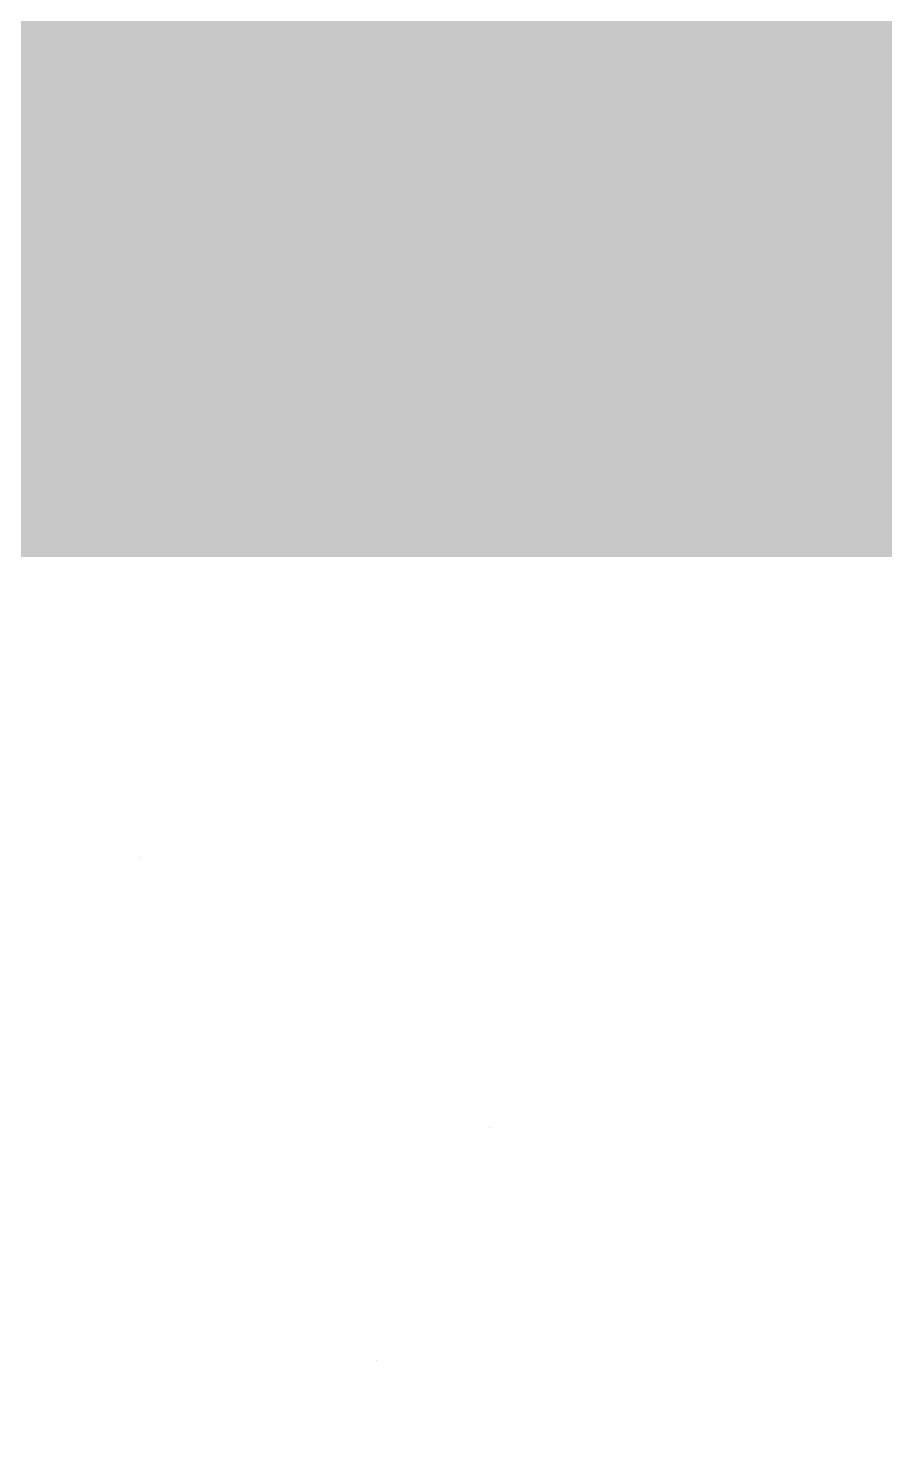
# Model space of a CAD drawing. Header units: millimetres. Extents: x -0.7 to 17.2, y -0.7 to 12.5.
# Drawn here: x 1.874 to 2.949, y 4.323 to 6.097 of the extents above; entities that cross this region are included whole.
import ezdxf

# ---------------------------------------------------------------- set-up
doc = ezdxf.new("R2010")
doc.units = ezdxf.units.MM
doc.layers.add('LEGEND', color=7, linetype='Continuous')
doc.layers.add('TEXT', color=7, linetype='Continuous')

msp = doc.modelspace()

# ---------------------------------------------------------------- linework, layer by layer
at = {"layer": 'LEGEND', "color": 7, "lineweight": 0, "const_width": 0.7075}
msp.add_lwpolyline([(0.6305, 1.6753), (8.4635, 1.6753), (8.4635, 5.7877), (0.6305, 5.7877), (0.6305, 1.6753), (0.6305, 1.6753)], dxfattribs=at)
at = {"layer": 'TEXT', "color": 7, "lineweight": 0, "const_width": 0.0000000392}
for points in [[(1.8924, 5.054), (1.8747, 5.054), (1.8747, 5.0073), (1.8659, 5.0073), (1.8659, 5.054), (1.8485, 5.054), (1.8485, 5.0615), (1.8924, 5.0615), (1.8924, 5.054)], [(1.9502, 5.0345), (1.9502, 5.0345), (1.9495, 5.0262), (1.9472, 5.0193), (1.9434, 5.0137), (1.9434, 5.0137), (1.9383, 5.0096), (1.9322, 5.0071), (1.925, 5.0063), (1.925, 5.0063), (1.9204, 5.0067), (1.9161, 5.0078), (1.9122, 5.0096), (1.9122, 5.0096), (1.9087, 5.0121), (1.9058, 5.0153), (1.9033, 5.0192), (1.9033, 5.0192), (1.9015, 5.0237), (1.9005, 5.0288), (1.9001, 5.0345), (1.9001, 5.0345), (1.9009, 5.0428), (1.9031, 5.0497), (1.9069, 5.0552), (1.9069, 5.0552), (1.9119, 5.0593), (1.9181, 5.0617), (1.9253, 5.0625), (1.9253, 5.0625), (1.93, 5.0622), (1.9343, 5.0611), (1.9382, 5.0592), (1.9382, 5.0592), (1.9417, 5.0567), (1.9446, 5.0536), (1.947, 5.0497), (1.947, 5.0497), (1.9488, 5.0453), (1.9499, 5.0402), (1.9502, 5.0345)], [(1.9973, 5.0615), (1.9973, 5.054), (1.9732, 5.054), (1.9732, 5.0073), (1.9643, 5.0073), (1.9643, 5.0615), (1.9973, 5.0615)], [(2.0551, 5.0345), (2.0551, 5.0345), (2.0544, 5.0262), (2.0521, 5.0193), (2.0483, 5.0137), (2.0483, 5.0137), (2.0432, 5.0096), (2.0371, 5.0071), (2.0299, 5.0063), (2.0299, 5.0063), (2.0252, 5.0067), (2.021, 5.0078), (2.0171, 5.0096), (2.0171, 5.0096), (2.0136, 5.0121), (2.0106, 5.0153), (2.0082, 5.0192), (2.0082, 5.0192), (2.0064, 5.0237), (2.0054, 5.0288), (2.005, 5.0345), (2.005, 5.0345), (2.0057, 5.0428), (2.008, 5.0497), (2.0118, 5.0552), (2.0118, 5.0552), (2.0168, 5.0593), (2.0229, 5.0617), (2.0302, 5.0625), (2.0302, 5.0625), (2.0349, 5.0622), (2.0392, 5.0611), (2.0431, 5.0592), (2.0431, 5.0592), (2.0466, 5.0567), (2.0495, 5.0536), (2.0519, 5.0497), (2.0519, 5.0497), (2.0537, 5.0453), (2.0548, 5.0402), (2.0551, 5.0345)], [(2.139, 5.0479), (2.139, 5.0479), (2.1387, 5.0447), (2.1377, 5.0421), (2.136, 5.04), (2.136, 5.04), (2.1338, 5.0383), (2.1312, 5.037), (2.1282, 5.0361), (2.1282, 5.0357), (2.1282, 5.0357), (2.1314, 5.035), (2.1343, 5.0338), (2.137, 5.0321), (2.137, 5.0321), (2.1391, 5.0299), (2.1403, 5.0269), (2.1407, 5.0232), (2.1407, 5.0232), (2.1401, 5.0189), (2.1384, 5.0151), (2.1356, 5.0118), (2.1356, 5.0118), (2.1315, 5.0093), (2.1259, 5.0078), (2.1188, 5.0073), (2.0954, 5.0073), (2.0954, 5.0615), (2.1187, 5.0615), (2.1187, 5.0615), (2.1224, 5.0614), (2.1258, 5.0609), (2.129, 5.0602), (2.129, 5.0602), (2.1319, 5.0592), (2.1343, 5.0578), (2.1363, 5.056), (2.1363, 5.056), (2.1378, 5.0538), (2.1387, 5.0511), (2.139, 5.0479)], [(2.2007, 5.0345), (2.2007, 5.0345), (2.2, 5.0262), (2.1977, 5.0193), (2.1939, 5.0137), (2.1939, 5.0137), (2.1888, 5.0096), (2.1827, 5.0071), (2.1755, 5.0063), (2.1755, 5.0063), (2.1709, 5.0067), (2.1666, 5.0078), (2.1627, 5.0096), (2.1627, 5.0096), (2.1592, 5.0121), (2.1563, 5.0153), (2.1538, 5.0192), (2.1538, 5.0192), (2.1521, 5.0237), (2.151, 5.0288), (2.1506, 5.0345), (2.1506, 5.0345), (2.1514, 5.0428), (2.1536, 5.0497), (2.1574, 5.0552), (2.1574, 5.0552), (2.1624, 5.0593), (2.1686, 5.0617), (2.1758, 5.0625), (2.1758, 5.0625), (2.1805, 5.0622), (2.1848, 5.0611), (2.1888, 5.0592), (2.1888, 5.0592), (2.1922, 5.0567), (2.1952, 5.0536), (2.1975, 5.0497), (2.1975, 5.0497), (2.1993, 5.0453), (2.2004, 5.0402), (2.2007, 5.0345)], [(2.229, 5.0625), (2.229, 5.0625), (2.2348, 5.0621), (2.2397, 5.0609), (2.2438, 5.0588), (2.2438, 5.0588), (2.2469, 5.056), (2.2487, 5.0525), (2.2493, 5.0483), (2.2493, 5.0483), (2.249, 5.0452), (2.2481, 5.0426), (2.2466, 5.0404), (2.2466, 5.0404), (2.2446, 5.0387), (2.2421, 5.0373), (2.2391, 5.0362), (2.2391, 5.0358), (2.2391, 5.0358), (2.2412, 5.0352), (2.2432, 5.0343), (2.2451, 5.0333), (2.2451, 5.0333), (2.2468, 5.0321), (2.2483, 5.0307), (2.2495, 5.0291), (2.2495, 5.0291), (2.2504, 5.0272), (2.251, 5.0249), (2.2512, 5.0223), (2.2512, 5.0223), (2.2505, 5.018), (2.2487, 5.0142), (2.2456, 5.0109), (2.2456, 5.0109), (2.2411, 5.0084), (2.2353, 5.0068), (2.228, 5.0063), (2.228, 5.0063), (2.2242, 5.0064), (2.2207, 5.0068), (2.2174, 5.0073), (2.2174, 5.0073), (2.2144, 5.008), (2.2118, 5.0089), (2.2095, 5.0099), (2.2095, 5.0179), (2.2095, 5.0179), (2.212, 5.0168), (2.2147, 5.0158), (2.2177, 5.0149), (2.2177, 5.0149), (2.2209, 5.0142), (2.2243, 5.0138), (2.2279, 5.0136), (2.2279, 5.0136), (2.2317, 5.0138), (2.2352, 5.0145), (2.2382, 5.0157), (2.2382, 5.0157), (2.2405, 5.0174), (2.2419, 5.0198), (2.2424, 5.0228), (2.2424, 5.0228), (2.2406, 5.0279), (2.2355, 5.0309), (2.2269, 5.0319), (2.2196, 5.0319), (2.2196, 5.0392), (2.2255, 5.0392), (2.2255, 5.0392), (2.2298, 5.0394), (2.2336, 5.04), (2.2367, 5.041), (2.2367, 5.041), (2.239, 5.0426), (2.2404, 5.0447), (2.2409, 5.0475), (2.2409, 5.0475), (2.2405, 5.0498), (2.2394, 5.0517), (2.2377, 5.0532), (2.2377, 5.0532), (2.2352, 5.0543), (2.2322, 5.0549), (2.2285, 5.0551), (2.2285, 5.0551), (2.2257, 5.055), (2.2231, 5.0548), (2.2207, 5.0543), (2.2207, 5.0543), (2.2184, 5.0536), (2.2159, 5.0528), (2.2133, 5.0517), (2.2101, 5.0588), (2.2101, 5.0588), (2.216, 5.0609), (2.2223, 5.0621), (2.229, 5.0625)], [(2.3045, 5.0615), (2.3045, 5.0148), (2.3124, 5.0148), (2.3124, 4.9885), (2.3038, 4.9885), (2.3038, 5.0073), (2.2661, 5.0073), (2.2661, 4.9885), (2.2576, 4.9885), (2.2576, 5.0148), (2.262, 5.0148), (2.262, 5.0148), (2.2662, 5.0215), (2.2697, 5.0288), (2.2724, 5.0367), (2.2724, 5.0367), (2.2744, 5.0449), (2.2756, 5.0532), (2.276, 5.0615), (2.3045, 5.0615)], [(2.3145, 5.0615), (2.324, 5.0615), (2.3357, 5.0307), (2.3357, 5.0307), (2.3367, 5.028), (2.3376, 5.0255), (2.3385, 5.023), (2.3385, 5.023), (2.3392, 5.0205), (2.3398, 5.0182), (2.3403, 5.0159), (2.3407, 5.0159), (2.3407, 5.0159), (2.3412, 5.0178), (2.3418, 5.02), (2.3426, 5.0226), (2.3426, 5.0226), (2.3435, 5.0253), (2.3444, 5.028), (2.3453, 5.0308), (2.3564, 5.0615), (2.366, 5.0615), (2.3426, 4.9999), (2.3426, 4.9999), (2.3405, 4.9951), (2.3381, 4.991), (2.3353, 4.9876), (2.3353, 4.9876), (2.3319, 4.9851), (2.3278, 4.9836), (2.3229, 4.9831), (2.3229, 4.9831), (2.3214, 4.9831), (2.32, 4.9832), (2.3187, 4.9833), (2.3187, 4.9833), (2.3175, 4.9835), (2.3165, 4.9837), (2.3155, 4.9839), (2.3155, 4.991), (2.3155, 4.991), (2.3163, 4.9908), (2.3172, 4.9907), (2.3182, 4.9906), (2.3182, 4.9906), (2.3193, 4.9905), (2.3204, 4.9904), (2.3215, 4.9904), (2.3215, 4.9904), (2.3244, 4.9907), (2.3269, 4.9915), (2.329, 4.993), (2.329, 4.993), (2.3308, 4.9949), (2.3323, 4.9973), (2.3335, 5), (2.3364, 5.0071), (2.3145, 5.0615)], [(2.3874, 5.035), (2.3687, 5.0615), (2.3788, 5.0615), (2.3927, 5.0411), (2.4066, 5.0615), (2.4166, 5.0615), (2.3979, 5.035), (2.4176, 5.0073), (2.4075, 5.0073), (2.3927, 5.029), (2.3778, 5.0073), (2.3678, 5.0073), (2.3874, 5.035)], [(2.4485, 5.0624), (2.4485, 5.0624), (2.4546, 5.0619), (2.4594, 5.0605), (2.4632, 5.0581), (2.4632, 5.0581), (2.4658, 5.0546), (2.4674, 5.05), (2.4679, 5.0442), (2.4679, 5.0073), (2.4615, 5.0073), (2.4597, 5.015), (2.4593, 5.015), (2.4593, 5.015), (2.4569, 5.0123), (2.4545, 5.0101), (2.4519, 5.0085), (2.4519, 5.0085), (2.449, 5.0073), (2.4454, 5.0066), (2.4411, 5.0063), (2.4411, 5.0063), (2.4365, 5.0068), (2.4324, 5.0081), (2.4289, 5.0102), (2.4289, 5.0102), (2.4262, 5.0133), (2.4246, 5.0174), (2.4241, 5.0224), (2.4241, 5.0224), (2.4248, 5.0274), (2.4269, 5.0315), (2.4304, 5.0349), (2.4304, 5.0349), (2.4354, 5.0374), (2.442, 5.039), (2.45, 5.0397), (2.4592, 5.04), (2.4592, 5.0432), (2.4592, 5.0432), (2.4589, 5.0473), (2.4579, 5.0504), (2.4563, 5.0526), (2.4563, 5.0526), (2.4541, 5.0541), (2.4513, 5.0549), (2.448, 5.0552), (2.448, 5.0552), (2.4452, 5.0551), (2.4425, 5.0547), (2.4399, 5.054), (2.4399, 5.054), (2.4374, 5.0531), (2.435, 5.0521), (2.4328, 5.0511), (2.43, 5.0578), (2.43, 5.0578), (2.4325, 5.059), (2.4353, 5.0601), (2.4384, 5.061), (2.4384, 5.061), (2.4417, 5.0618), (2.4451, 5.0623), (2.4485, 5.0624)], [(1.9093, 5.0345), (1.9097, 5.0286), (1.911, 5.0235), (1.9131, 5.0193), (1.9131, 5.0193), (1.9161, 5.0162), (1.9201, 5.0143), (1.9252, 5.0137), (1.9252, 5.0137), (1.9301, 5.0143), (1.9341, 5.0162), (1.9372, 5.0193), (1.9372, 5.0193), (1.9393, 5.0235), (1.9406, 5.0286), (1.941, 5.0345), (1.941, 5.0345), (1.9406, 5.0405), (1.9393, 5.0455), (1.9372, 5.0496), (1.9372, 5.0496), (1.9341, 5.0526), (1.9301, 5.0544), (1.9251, 5.055), (1.9251, 5.055), (1.92, 5.0544), (1.916, 5.0526), (1.913, 5.0496), (1.913, 5.0496), (1.911, 5.0455), (1.9097, 5.0405), (1.9093, 5.0345)], [(2.0142, 5.0345), (2.0146, 5.0286), (2.0159, 5.0235), (2.018, 5.0193), (2.018, 5.0193), (2.021, 5.0162), (2.025, 5.0143), (2.0301, 5.0137), (2.0301, 5.0137), (2.035, 5.0143), (2.039, 5.0162), (2.0421, 5.0193), (2.0421, 5.0193), (2.0442, 5.0235), (2.0455, 5.0286), (2.0459, 5.0345), (2.0459, 5.0345), (2.0455, 5.0405), (2.0442, 5.0455), (2.0421, 5.0496), (2.0421, 5.0496), (2.039, 5.0526), (2.035, 5.0544), (2.03, 5.055), (2.03, 5.055), (2.0249, 5.0544), (2.0209, 5.0526), (2.0179, 5.0496), (2.0179, 5.0496), (2.0159, 5.0455), (2.0146, 5.0405), (2.0142, 5.0345)], [(2.13, 5.0467), (2.1297, 5.0491), (2.1288, 5.0509), (2.1272, 5.0524), (2.1272, 5.0524), (2.125, 5.0533), (2.122, 5.0539), (2.1182, 5.0541), (2.1043, 5.0541), (2.1043, 5.0393), (2.1166, 5.0393), (2.1166, 5.0393), (2.124, 5.0401), (2.1285, 5.0426), (2.13, 5.0467)], [(2.1598, 5.0345), (2.1602, 5.0286), (2.1615, 5.0235), (2.1636, 5.0193), (2.1636, 5.0193), (2.1666, 5.0162), (2.1706, 5.0143), (2.1757, 5.0137), (2.1757, 5.0137), (2.1806, 5.0143), (2.1847, 5.0162), (2.1877, 5.0193), (2.1877, 5.0193), (2.1898, 5.0235), (2.1911, 5.0286), (2.1915, 5.0345), (2.1915, 5.0345), (2.1911, 5.0405), (2.1898, 5.0455), (2.1877, 5.0496), (2.1877, 5.0496), (2.1846, 5.0526), (2.1806, 5.0544), (2.1756, 5.055), (2.1756, 5.055), (2.1706, 5.0544), (2.1665, 5.0526), (2.1635, 5.0496), (2.1635, 5.0496), (2.1615, 5.0455), (2.1602, 5.0405), (2.1598, 5.0345)], [(2.2839, 5.0545), (2.2835, 5.0499), (2.2828, 5.0452), (2.2818, 5.0403), (2.2818, 5.0403), (2.2805, 5.0355), (2.2791, 5.0309), (2.2774, 5.0263), (2.2774, 5.0263), (2.2755, 5.0221), (2.2734, 5.0183), (2.2712, 5.0148), (2.2959, 5.0148), (2.2959, 5.0545), (2.2839, 5.0545)], [(2.1315, 5.0232), (2.1311, 5.026), (2.1299, 5.0282), (2.128, 5.0299), (2.128, 5.0299), (2.1252, 5.031), (2.1218, 5.0317), (2.1176, 5.0319), (2.1043, 5.0319), (2.1043, 5.0145), (2.1178, 5.0145), (2.1178, 5.0145), (2.1219, 5.0147), (2.1253, 5.0154), (2.128, 5.0165), (2.128, 5.0165), (2.1299, 5.0181), (2.1311, 5.0203), (2.1315, 5.0232)], [(2.4511, 5.0335), (2.4451, 5.033), (2.4404, 5.0319), (2.4372, 5.0303), (2.4372, 5.0303), (2.435, 5.0281), (2.4337, 5.0255), (2.4333, 5.0223), (2.4333, 5.0223), (2.4336, 5.0195), (2.4345, 5.0173), (2.436, 5.0156), (2.436, 5.0156), (2.4381, 5.0144), (2.4404, 5.0137), (2.4432, 5.0135), (2.4432, 5.0135), (2.4475, 5.0139), (2.4513, 5.0152), (2.4546, 5.0173), (2.4546, 5.0173), (2.4571, 5.0203), (2.4586, 5.0242), (2.4591, 5.029), (2.4591, 5.0338), (2.4511, 5.0335)], [(2.1955, 4.7217), (2.1955, 4.7217), (2.1959, 4.7298), (2.1971, 4.7378), (2.1991, 4.7455), (2.1991, 4.7455), (2.2019, 4.7529), (2.2057, 4.7598), (2.2103, 4.7662), (2.2187, 4.7662), (2.2187, 4.7662), (2.2144, 4.7596), (2.2108, 4.7527), (2.2081, 4.7453), (2.2081, 4.7453), (2.2061, 4.7376), (2.2049, 4.7298), (2.2045, 4.7218), (2.2045, 4.7218), (2.2049, 4.7141), (2.2061, 4.7064), (2.2081, 4.6988), (2.2081, 4.6988), (2.2108, 4.6915), (2.2143, 4.6846), (2.2186, 4.6781), (2.2103, 4.6781), (2.2103, 4.6781), (2.2057, 4.6843), (2.2019, 4.691), (2.1991, 4.6982), (2.1991, 4.6982), (2.1971, 4.7058), (2.1959, 4.7137), (2.1955, 4.7217)], [(2.2627, 4.749), (2.2627, 4.749), (2.2678, 4.7482), (2.2725, 4.7468), (2.2768, 4.7447), (2.2768, 4.7447), (2.2805, 4.7421), (2.2836, 4.739), (2.2861, 4.7352), (2.2861, 4.7352), (2.288, 4.731), (2.2891, 4.7263), (2.2895, 4.7211), (2.2895, 4.7211), (2.2887, 4.7135), (2.2863, 4.707), (2.2823, 4.7016), (2.2823, 4.7016), (2.277, 4.6974), (2.2704, 4.6946), (2.2627, 4.6932), (2.2627, 4.6698), (2.254, 4.6698), (2.254, 4.6932), (2.254, 4.6932), (2.2489, 4.694), (2.2442, 4.6954), (2.2399, 4.6974), (2.2399, 4.6974), (2.2362, 4.7), (2.2331, 4.7032), (2.2305, 4.7069), (2.2305, 4.7069), (2.2287, 4.7111), (2.2276, 4.7159), (2.2272, 4.7211), (2.2272, 4.7211), (2.228, 4.7288), (2.2304, 4.7353), (2.2343, 4.7407), (2.2343, 4.7407), (2.2397, 4.7449), (2.2464, 4.7476), (2.2543, 4.749), (2.2543, 4.7708), (2.2627, 4.7708), (2.2627, 4.749)], [(1.8936, 4.7151), (1.8936, 4.7151), (1.8936, 4.7142), (1.8936, 4.713), (1.8935, 4.7115), (1.8935, 4.7115), (1.8935, 4.7099), (1.8934, 4.7083), (1.8933, 4.7066), (1.8933, 4.7066), (1.8932, 4.7051), (1.8931, 4.7039), (1.893, 4.7028), (1.922, 4.7482), (1.933, 4.7482), (1.933, 4.694), (1.9247, 4.694), (1.9247, 4.726), (1.9247, 4.726), (1.9247, 4.7271), (1.9247, 4.7286), (1.9247, 4.7302), (1.9247, 4.7302), (1.9248, 4.7319), (1.9248, 4.7337), (1.9249, 4.7354), (1.9249, 4.7354), (1.9249, 4.737), (1.925, 4.7383), (1.9251, 4.7393), (1.8963, 4.694), (1.8853, 4.694), (1.8853, 4.7482), (1.8936, 4.7482), (1.8936, 4.7151)], [(1.9876, 4.7407), (1.9699, 4.7407), (1.9699, 4.694), (1.9611, 4.694), (1.9611, 4.7407), (1.9437, 4.7407), (1.9437, 4.7482), (1.9876, 4.7482), (1.9876, 4.7407)], [(2.0192, 4.7492), (2.0192, 4.7492), (2.0237, 4.7489), (2.0277, 4.7478), (2.0312, 4.7462), (2.0312, 4.7462), (2.0343, 4.7439), (2.0369, 4.741), (2.0389, 4.7376), (2.0389, 4.7376), (2.0404, 4.7337), (2.0413, 4.7294), (2.0416, 4.7247), (2.0416, 4.7194), (2.0045, 4.7194), (2.0045, 4.7194), (2.0051, 4.7137), (2.0067, 4.7091), (2.0092, 4.7054), (2.0092, 4.7054), (2.0126, 4.7027), (2.0168, 4.7011), (2.0218, 4.7006), (2.0218, 4.7006), (2.0251, 4.7007), (2.0281, 4.701), (2.0309, 4.7015), (2.0309, 4.7015), (2.0336, 4.7023), (2.0363, 4.7032), (2.0392, 4.7043), (2.0392, 4.6965), (2.0392, 4.6965), (2.0364, 4.6954), (2.0337, 4.6945), (2.031, 4.6939), (2.031, 4.6939), (2.0281, 4.6934), (2.0249, 4.6931), (2.0214, 4.693), (2.0214, 4.693), (2.0164, 4.6934), (2.0119, 4.6944), (2.0078, 4.6961), (2.0078, 4.6961), (2.0041, 4.6986), (2.0011, 4.7017), (1.9986, 4.7055), (1.9986, 4.7055), (1.9968, 4.7099), (1.9957, 4.715), (1.9953, 4.7207), (1.9953, 4.7207), (1.9956, 4.7263), (1.9966, 4.7314), (1.9983, 4.736), (1.9983, 4.736), (2.0005, 4.7399), (2.0033, 4.7431), (2.0067, 4.7458), (2.0067, 4.7458), (2.0105, 4.7477), (2.0147, 4.7488), (2.0192, 4.7492)], [(2.0191, 4.7419), (2.0152, 4.7415), (2.0118, 4.7401), (2.0091, 4.7378), (2.0091, 4.7378), (2.007, 4.7347), (2.0055, 4.7309), (2.0047, 4.7265), (2.0323, 4.7265), (2.0323, 4.7265), (2.0319, 4.7307), (2.0308, 4.7345), (2.0291, 4.7376), (2.0291, 4.7376), (2.0266, 4.74), (2.0233, 4.7414), (2.0191, 4.7419)], [(2.0966, 4.694), (2.0876, 4.694), (2.0876, 4.7408), (2.0716, 4.7408), (2.0716, 4.7408), (2.0706, 4.7302), (2.0694, 4.721), (2.068, 4.7133), (2.068, 4.7133), (2.0662, 4.7069), (2.0642, 4.7019), (2.0618, 4.6981), (2.0618, 4.6981), (2.059, 4.6954), (2.0558, 4.6938), (2.0521, 4.6933), (2.0521, 4.6933), (2.0512, 4.6933), (2.0504, 4.6934), (2.0495, 4.6935), (2.0495, 4.6935), (2.0487, 4.6936), (2.048, 4.6938), (2.0474, 4.694), (2.0474, 4.7007), (2.0474, 4.7007), (2.0479, 4.7006), (2.0483, 4.7005), (2.0488, 4.7004), (2.0488, 4.7004), (2.0492, 4.7003), (2.0497, 4.7003), (2.0502, 4.7003), (2.0502, 4.7003), (2.0536, 4.7016), (2.0565, 4.7054), (2.0589, 4.7119), (2.0589, 4.7119), (2.0609, 4.7211), (2.0626, 4.7332), (2.0639, 4.7482), (2.0966, 4.7482), (2.0966, 4.694)], [(2.1387, 4.726), (2.1387, 4.726), (2.1504, 4.7242), (2.1575, 4.7191), (2.1598, 4.7106), (2.1598, 4.7106), (2.1592, 4.7059), (2.1575, 4.7019), (2.1547, 4.6985), (2.1547, 4.6985), (2.1505, 4.696), (2.1451, 4.6945), (2.1383, 4.694), (2.1137, 4.694), (2.1137, 4.7482), (2.1226, 4.7482), (2.1226, 4.7259), (2.1387, 4.726)], [(2.2543, 4.7416), (2.2487, 4.7405), (2.2441, 4.7385), (2.2408, 4.7355), (2.2408, 4.7355), (2.2384, 4.7316), (2.237, 4.7268), (2.2365, 4.7211), (2.2365, 4.7211), (2.237, 4.7154), (2.2384, 4.7106), (2.2408, 4.7067), (2.2408, 4.7067), (2.2442, 4.7036), (2.2487, 4.7016), (2.2543, 4.7005), (2.2543, 4.7416)], [(2.2627, 4.7005), (2.2682, 4.7016), (2.2727, 4.7037), (2.276, 4.7068), (2.276, 4.7068), (2.2784, 4.7107), (2.2798, 4.7155), (2.2803, 4.7211), (2.2803, 4.7211), (2.2798, 4.7267), (2.2784, 4.7315), (2.276, 4.7353), (2.276, 4.7353), (2.2726, 4.7383), (2.2682, 4.7404), (2.2627, 4.7415), (2.2627, 4.7005)], [(2.312, 4.7151), (2.312, 4.7151), (2.312, 4.7142), (2.312, 4.713), (2.3119, 4.7115), (2.3119, 4.7115), (2.3118, 4.7099), (2.3117, 4.7083), (2.3117, 4.7066), (2.3117, 4.7066), (2.3116, 4.7051), (2.3115, 4.7039), (2.3114, 4.7028), (2.3404, 4.7482), (2.3513, 4.7482), (2.3513, 4.694), (2.343, 4.694), (2.343, 4.726), (2.343, 4.726), (2.343, 4.7271), (2.3431, 4.7286), (2.3431, 4.7302), (2.3431, 4.7302), (2.3431, 4.7319), (2.3432, 4.7337), (2.3432, 4.7354), (2.3432, 4.7354), (2.3433, 4.737), (2.3434, 4.7383), (2.3434, 4.7393), (2.3146, 4.694), (2.3036, 4.694), (2.3036, 4.7482), (2.312, 4.7482), (2.312, 4.7151)], [(2.4098, 4.694), (2.4008, 4.694), (2.4008, 4.7408), (2.3849, 4.7408), (2.3849, 4.7408), (2.3839, 4.7302), (2.3827, 4.721), (2.3812, 4.7133), (2.3812, 4.7133), (2.3795, 4.7069), (2.3775, 4.7019), (2.3751, 4.6981), (2.3751, 4.6981), (2.3723, 4.6954), (2.369, 4.6938), (2.3654, 4.6933), (2.3654, 4.6933), (2.3645, 4.6933), (2.3636, 4.6934), (2.3628, 4.6935), (2.3628, 4.6935), (2.362, 4.6936), (2.3613, 4.6938), (2.3607, 4.694), (2.3607, 4.7007), (2.3607, 4.7007), (2.3611, 4.7006), (2.3616, 4.7005), (2.362, 4.7004), (2.362, 4.7004), (2.3625, 4.7003), (2.363, 4.7003), (2.3634, 4.7003), (2.3634, 4.7003), (2.3668, 4.7016), (2.3698, 4.7054), (2.3722, 4.7119), (2.3722, 4.7119), (2.3742, 4.7211), (2.3759, 4.7332), (2.3772, 4.7482), (2.4098, 4.7482), (2.4098, 4.694)], [(2.452, 4.726), (2.452, 4.726), (2.4637, 4.7242), (2.4707, 4.7191), (2.4731, 4.7106), (2.4731, 4.7106), (2.4725, 4.7059), (2.4708, 4.7019), (2.4679, 4.6985), (2.4679, 4.6985), (2.4638, 4.696), (2.4584, 4.6945), (2.4516, 4.694), (2.427, 4.694), (2.427, 4.7482), (2.4359, 4.7482), (2.4359, 4.7259), (2.452, 4.726)], [(2.5244, 4.7407), (2.5067, 4.7407), (2.5067, 4.694), (2.4979, 4.694), (2.4979, 4.7407), (2.4805, 4.7407), (2.4805, 4.7482), (2.5244, 4.7482), (2.5244, 4.7407)], [(2.5609, 4.7492), (2.5609, 4.7492), (2.5671, 4.7484), (2.5725, 4.7461), (2.577, 4.7422), (2.577, 4.7422), (2.5804, 4.7368), (2.5825, 4.7298), (2.5831, 4.7212), (2.5831, 4.7212), (2.5825, 4.7127), (2.5804, 4.7057), (2.577, 4.7002), (2.577, 4.7002), (2.5725, 4.6962), (2.5671, 4.6938), (2.5608, 4.693), (2.5608, 4.693), (2.5569, 4.6933), (2.5534, 4.6941), (2.5504, 4.6954), (2.5504, 4.6954), (2.5479, 4.6971), (2.5458, 4.6989), (2.544, 4.7009), (2.5434, 4.7009), (2.5434, 4.7009), (2.5435, 4.6996), (2.5437, 4.6982), (2.5438, 4.6966), (2.5438, 4.6966), (2.5439, 4.6949), (2.544, 4.6934), (2.544, 4.692), (2.544, 4.6698), (2.5351, 4.6698), (2.5351, 4.7482), (2.5424, 4.7482), (2.5436, 4.7408), (2.544, 4.7408), (2.544, 4.7408), (2.5458, 4.743), (2.5479, 4.745), (2.5504, 4.7468), (2.5504, 4.7468), (2.5533, 4.7481), (2.5568, 4.7489), (2.5609, 4.7492)], [(2.5593, 4.7417), (2.5543, 4.7412), (2.5504, 4.7396), (2.5476, 4.7371), (2.5476, 4.7371), (2.5457, 4.7334), (2.5445, 4.7287), (2.544, 4.7229), (2.544, 4.7212), (2.544, 4.7212), (2.5444, 4.715), (2.5455, 4.7099), (2.5473, 4.7058), (2.5473, 4.7058), (2.5501, 4.7028), (2.5542, 4.701), (2.5595, 4.7004), (2.5595, 4.7004), (2.5626, 4.7007), (2.5653, 4.7016), (2.5676, 4.7031), (2.5676, 4.7031), (2.5696, 4.7052), (2.5712, 4.7076), (2.5724, 4.7105), (2.5724, 4.7105), (2.5732, 4.7138), (2.5738, 4.7174), (2.5739, 4.7213), (2.5739, 4.7213), (2.5735, 4.7271), (2.5723, 4.732), (2.5704, 4.7362), (2.5704, 4.7362), (2.5675, 4.7392), (2.5638, 4.7411), (2.5593, 4.7417)], [(2.6671, 4.7345), (2.6671, 4.7345), (2.6668, 4.7314), (2.6658, 4.7288), (2.6641, 4.7267), (2.6641, 4.7267), (2.6619, 4.725), (2.6593, 4.7237), (2.6563, 4.7228), (2.6563, 4.7224), (2.6563, 4.7224), (2.6595, 4.7217), (2.6624, 4.7205), (2.6651, 4.7188), (2.6651, 4.7188), (2.6672, 4.7166), (2.6684, 4.7136), (2.6688, 4.7099), (2.6688, 4.7099), (2.6683, 4.7056), (2.6666, 4.7018), (2.6637, 4.6985), (2.6637, 4.6985), (2.6596, 4.696), (2.654, 4.6945), (2.6469, 4.694), (2.6236, 4.694), (2.6236, 4.7482), (2.6468, 4.7482), (2.6468, 4.7482), (2.6505, 4.748), (2.654, 4.7476), (2.6571, 4.7469), (2.6571, 4.7469), (2.66, 4.7459), (2.6624, 4.7445), (2.6644, 4.7427), (2.6644, 4.7427), (2.6659, 4.7404), (2.6668, 4.7377), (2.6671, 4.7345)], [(2.6581, 4.7334), (2.6578, 4.7358), (2.6569, 4.7376), (2.6553, 4.739), (2.6553, 4.739), (2.6531, 4.74), (2.6501, 4.7406), (2.6463, 4.7408), (2.6324, 4.7408), (2.6324, 4.7259), (2.6447, 4.7259), (2.6447, 4.7259), (2.6521, 4.7268), (2.6566, 4.7293), (2.6581, 4.7334)], [(2.7288, 4.7212), (2.7288, 4.7212), (2.7281, 4.7129), (2.7258, 4.706), (2.722, 4.7004), (2.722, 4.7004), (2.7169, 4.6963), (2.7108, 4.6938), (2.7036, 4.693), (2.7036, 4.693), (2.699, 4.6934), (2.6947, 4.6945), (2.6908, 4.6963), (2.6908, 4.6963), (2.6873, 4.6988), (2.6844, 4.702), (2.682, 4.7059), (2.682, 4.7059), (2.6802, 4.7104), (2.6791, 4.7155), (2.6787, 4.7212), (2.6787, 4.7212), (2.6795, 4.7295), (2.6817, 4.7364), (2.6855, 4.7419), (2.6855, 4.7419), (2.6905, 4.746), (2.6967, 4.7484), (2.7039, 4.7492), (2.7039, 4.7492), (2.7086, 4.7488), (2.7129, 4.7477), (2.7169, 4.7459), (2.7169, 4.7459), (2.7203, 4.7434), (2.7233, 4.7402), (2.7257, 4.7364), (2.7257, 4.7364), (2.7274, 4.732), (2.7285, 4.7269), (2.7288, 4.7212)], [(2.6879, 4.7212), (2.6883, 4.7152), (2.6896, 4.7102), (2.6917, 4.706), (2.6917, 4.706), (2.6947, 4.7029), (2.6988, 4.701), (2.7038, 4.7004), (2.7038, 4.7004), (2.7088, 4.701), (2.7128, 4.7029), (2.7158, 4.706), (2.7158, 4.706), (2.7179, 4.7102), (2.7192, 4.7152), (2.7196, 4.7212), (2.7196, 4.7212), (2.7192, 4.7271), (2.7179, 4.7322), (2.7158, 4.7363), (2.7158, 4.7363), (2.7128, 4.7393), (2.7087, 4.7411), (2.7037, 4.7417), (2.7037, 4.7417), (2.6987, 4.7411), (2.6947, 4.7393), (2.6917, 4.7363), (2.6917, 4.7363), (2.6896, 4.7322), (2.6883, 4.7271), (2.6879, 4.7212)], [(2.7571, 4.7492), (2.7571, 4.7492), (2.7629, 4.7488), (2.7679, 4.7476), (2.7719, 4.7455), (2.7719, 4.7455), (2.775, 4.7427), (2.7768, 4.7392), (2.7775, 4.7349), (2.7775, 4.7349), (2.7771, 4.7319), (2.7762, 4.7293), (2.7747, 4.7271), (2.7747, 4.7271), (2.7727, 4.7254), (2.7702, 4.724), (2.7672, 4.7229), (2.7672, 4.7225), (2.7672, 4.7225), (2.7693, 4.7218), (2.7713, 4.721), (2.7732, 4.72), (2.7732, 4.72), (2.7749, 4.7188), (2.7764, 4.7174), (2.7776, 4.7157), (2.7776, 4.7157), (2.7785, 4.7138), (2.7791, 4.7116), (2.7793, 4.709), (2.7793, 4.709), (2.7786, 4.7047), (2.7768, 4.7009), (2.7737, 4.6976), (2.7737, 4.6976), (2.7692, 4.6951), (2.7634, 4.6935), (2.7561, 4.693), (2.7561, 4.693), (2.7523, 4.6931), (2.7488, 4.6934), (2.7455, 4.694), (2.7455, 4.694), (2.7425, 4.6947), (2.7399, 4.6955), (2.7376, 4.6965), (2.7376, 4.7045), (2.7376, 4.7045), (2.7401, 4.7035), (2.7428, 4.7025), (2.7458, 4.7016), (2.7458, 4.7016), (2.749, 4.7009), (2.7524, 4.7004), (2.756, 4.7003), (2.756, 4.7003), (2.7599, 4.7005), (2.7633, 4.7012), (2.7663, 4.7024), (2.7663, 4.7024), (2.7686, 4.7041), (2.77, 4.7064), (2.7705, 4.7095), (2.7705, 4.7095), (2.7688, 4.7145), (2.7636, 4.7176), (2.755, 4.7186), (2.7477, 4.7186), (2.7477, 4.7259), (2.7536, 4.7259), (2.7536, 4.7259), (2.7579, 4.7261), (2.7617, 4.7267), (2.7648, 4.7277), (2.7648, 4.7277), (2.7671, 4.7293), (2.7685, 4.7314), (2.769, 4.7341), (2.769, 4.7341), (2.7686, 4.7365), (2.7675, 4.7384), (2.7658, 4.7399), (2.7658, 4.7399), (2.7633, 4.741), (2.7603, 4.7416), (2.7566, 4.7418), (2.7566, 4.7418), (2.7538, 4.7417), (2.7512, 4.7414), (2.7488, 4.741), (2.7488, 4.741), (2.7465, 4.7403), (2.744, 4.7394), (2.7414, 4.7384), (2.7382, 4.7455), (2.7382, 4.7455), (2.7441, 4.7475), (2.7504, 4.7488), (2.7571, 4.7492)], [(2.8326, 4.7482), (2.8326, 4.7015), (2.8405, 4.7015), (2.8405, 4.6752), (2.8319, 4.6752), (2.8319, 4.694), (2.7942, 4.694), (2.7942, 4.6752), (2.7857, 4.6752), (2.7857, 4.7015), (2.7901, 4.7015), (2.7901, 4.7015), (2.7944, 4.7082), (2.7978, 4.7155), (2.8005, 4.7234), (2.8005, 4.7234), (2.8025, 4.7316), (2.8037, 4.7399), (2.8041, 4.7482), (2.8326, 4.7482)], [(2.812, 4.7412), (2.8116, 4.7366), (2.8109, 4.7318), (2.8099, 4.727), (2.8099, 4.727), (2.8086, 4.7222), (2.8072, 4.7175), (2.8055, 4.713), (2.8055, 4.713), (2.8036, 4.7088), (2.8015, 4.7049), (2.7993, 4.7015), (2.824, 4.7015), (2.824, 4.7412), (2.812, 4.7412)], [(2.8426, 4.7482), (2.8521, 4.7482), (2.8639, 4.7174), (2.8639, 4.7174), (2.8648, 4.7147), (2.8657, 4.7121), (2.8666, 4.7096), (2.8666, 4.7096), (2.8673, 4.7072), (2.8679, 4.7049), (2.8684, 4.7026), (2.8688, 4.7026), (2.8688, 4.7026), (2.8693, 4.7045), (2.8699, 4.7067), (2.8707, 4.7092), (2.8707, 4.7092), (2.8716, 4.712), (2.8725, 4.7147), (2.8735, 4.7175), (2.8845, 4.7482), (2.8941, 4.7482), (2.8707, 4.6865), (2.8707, 4.6865), (2.8687, 4.6818), (2.8662, 4.6777), (2.8634, 4.6743), (2.8634, 4.6743), (2.86, 4.6718), (2.8559, 4.6703), (2.851, 4.6698), (2.851, 4.6698), (2.8495, 4.6698), (2.8481, 4.6699), (2.8468, 4.67), (2.8468, 4.67), (2.8456, 4.6702), (2.8446, 4.6704), (2.8437, 4.6706), (2.8437, 4.6777), (2.8437, 4.6777), (2.8444, 4.6775), (2.8453, 4.6774), (2.8463, 4.6772), (2.8463, 4.6772), (2.8474, 4.6771), (2.8485, 4.6771), (2.8496, 4.677), (2.8496, 4.677), (2.8525, 4.6773), (2.855, 4.6782), (2.8571, 4.6797), (2.8571, 4.6797), (2.8589, 4.6816), (2.8604, 4.6839), (2.8616, 4.6866), (2.8645, 4.6938), (2.8426, 4.7482)], [(2.9155, 4.7217), (2.8968, 4.7482), (2.9069, 4.7482), (2.9209, 4.7278), (2.9347, 4.7482), (2.9447, 4.7482), (2.926, 4.7217), (2.9457, 4.694), (2.9356, 4.694), (2.9209, 4.7156), (2.9059, 4.694), (2.8959, 4.694), (2.9155, 4.7217)], [(2.1509, 4.7101), (2.1505, 4.713), (2.1494, 4.7153), (2.1474, 4.7168), (2.1474, 4.7168), (2.1448, 4.7178), (2.1415, 4.7184), (2.1377, 4.7186), (2.1226, 4.7186), (2.1226, 4.7012), (2.1379, 4.7012), (2.1379, 4.7012), (2.1414, 4.7014), (2.1445, 4.7021), (2.1472, 4.7032), (2.1472, 4.7032), (2.1493, 4.7049), (2.1505, 4.7072), (2.1509, 4.7101)], [(2.4642, 4.7101), (2.4638, 4.713), (2.4626, 4.7153), (2.4607, 4.7168), (2.4607, 4.7168), (2.4581, 4.7178), (2.4548, 4.7184), (2.4509, 4.7186), (2.4359, 4.7186), (2.4359, 4.7012), (2.4511, 4.7012), (2.4511, 4.7012), (2.4547, 4.7014), (2.4578, 4.7021), (2.4605, 4.7032), (2.4605, 4.7032), (2.4625, 4.7049), (2.4638, 4.7072), (2.4642, 4.7101)], [(2.6596, 4.7099), (2.6592, 4.7127), (2.658, 4.7149), (2.6561, 4.7165), (2.6561, 4.7165), (2.6534, 4.7177), (2.6499, 4.7183), (2.6457, 4.7186), (2.6324, 4.7186), (2.6324, 4.7012), (2.6459, 4.7012), (2.6459, 4.7012), (2.65, 4.7014), (2.6534, 4.7021), (2.6561, 4.7032), (2.6561, 4.7032), (2.658, 4.7048), (2.6592, 4.707), (2.6596, 4.7099)], [(1.8876, 4.4018), (1.8876, 4.4018), (1.8876, 4.4009), (1.8875, 4.3997), (1.8875, 4.3982), (1.8875, 4.3982), (1.8874, 4.3966), (1.8873, 4.3949), (1.8872, 4.3933), (1.8872, 4.3933), (1.8871, 4.3918), (1.887, 4.3905), (1.887, 4.3895), (1.916, 4.4349), (1.9269, 4.4349), (1.9269, 4.3807), (1.9186, 4.3807), (1.9186, 4.4126), (1.9186, 4.4126), (1.9186, 4.4138), (1.9186, 4.4152), (1.9187, 4.4169), (1.9187, 4.4169), (1.9187, 4.4186), (1.9187, 4.4204), (1.9188, 4.4221), (1.9188, 4.4221), (1.9189, 4.4237), (1.9189, 4.425), (1.919, 4.426), (1.8902, 4.3807), (1.8792, 4.3807), (1.8792, 4.4349), (1.8876, 4.4349), (1.8876, 4.4018)], [(1.9475, 4.3807), (1.9372, 4.3807), (1.9527, 4.4034), (1.9527, 4.4034), (1.9506, 4.4041), (1.9486, 4.4049), (1.9466, 4.406), (1.9466, 4.406), (1.9448, 4.4073), (1.9432, 4.409), (1.9418, 4.411), (1.9418, 4.411), (1.9408, 4.4133), (1.9402, 4.4159), (1.94, 4.4189), (1.94, 4.4189), (1.9406, 4.4237), (1.9424, 4.4276), (1.9453, 4.4308), (1.9453, 4.4308), (1.9492, 4.433), (1.9538, 4.4344), (1.9592, 4.4349), (1.9835, 4.4349), (1.9835, 4.3807), (1.9746, 4.3807), (1.9746, 4.4022), (1.9614, 4.4022), (1.9475, 4.3807)], [(1.9486, 4.4188), (1.949, 4.416), (1.9502, 4.4137), (1.9521, 4.4119), (1.9521, 4.4119), (1.9547, 4.4106), (1.958, 4.4099), (1.9618, 4.4096), (1.9746, 4.4096), (1.9746, 4.4275), (1.9601, 4.4275), (1.9601, 4.4275), (1.9564, 4.4272), (1.9535, 4.4264), (1.9513, 4.4251), (1.9513, 4.4251), (1.9498, 4.4233), (1.9489, 4.4212), (1.9486, 4.4188)], [(2.0487, 4.3797), (2.0487, 4.3797), (2.044, 4.38), (2.0398, 4.381), (2.0359, 4.3826), (2.0359, 4.3826), (2.0324, 4.3849), (2.0295, 4.388), (2.0271, 4.3917), (2.0271, 4.3917), (2.0253, 4.3962), (2.0243, 4.4015), (2.0239, 4.4075), (2.0239, 4.4075), (2.0243, 4.4137), (2.0254, 4.4192), (2.0272, 4.4238), (2.0272, 4.4238), (2.0297, 4.4276), (2.0327, 4.4306), (2.0363, 4.4329), (2.0363, 4.4329), (2.0403, 4.4346), (2.0446, 4.4356), (2.0493, 4.4359), (2.0493, 4.4359), (2.052, 4.4358), (2.0547, 4.4355), (2.0572, 4.435), (2.0572, 4.435), (2.0597, 4.4344), (2.0617, 4.4337), (2.0635, 4.4329), (2.0608, 4.4256), (2.0608, 4.4256), (2.0591, 4.4262), (2.0572, 4.4267), (2.0551, 4.4273), (2.0551, 4.4273), (2.053, 4.4277), (2.051, 4.428), (2.0491, 4.4281), (2.0491, 4.4281), (2.0402, 4.4258), (2.0349, 4.419), (2.0331, 4.4076), (2.0331, 4.4076), (2.0335, 4.4016), (2.0348, 4.3966), (2.037, 4.3926), (2.037, 4.3926), (2.04, 4.3897), (2.0439, 4.388), (2.0486, 4.3874), (2.0486, 4.3874), (2.0514, 4.3875), (2.054, 4.3878), (2.0564, 4.3883), (2.0564, 4.3883), (2.0586, 4.3889), (2.0607, 4.3897), (2.0626, 4.3905), (2.0626, 4.3826), (2.0626, 4.3826), (2.0607, 4.3818), (2.0587, 4.381), (2.0566, 4.3805), (2.0566, 4.3805), (2.0542, 4.38), (2.0516, 4.3798), (2.0487, 4.3797)], [(2.1598, 4.4349), (2.1598, 4.3807), (2.1518, 4.3807), (2.1518, 4.4153), (2.1518, 4.4153), (2.1518, 4.4167), (2.1519, 4.4182), (2.152, 4.4197), (2.152, 4.4197), (2.1521, 4.4212), (2.1522, 4.4228), (2.1523, 4.4243), (2.152, 4.4243), (2.1343, 4.3807), (2.1269, 4.3807), (2.1097, 4.4243), (2.1094, 4.4243), (2.1094, 4.4243), (2.1096, 4.4212), (2.1097, 4.4181), (2.1097, 4.4149), (2.1097, 4.3807), (2.1017, 4.3807), (2.1017, 4.4349), (2.1135, 4.4349), (2.1306, 4.3913), (2.148, 4.4349), (2.1598, 4.4349)], [(2.1976, 4.4358), (2.1976, 4.4358), (2.2036, 4.4353), (2.2085, 4.4338), (2.2123, 4.4314), (2.2123, 4.4314), (2.2149, 4.428), (2.2165, 4.4233), (2.217, 4.4176), (2.217, 4.3807), (2.2105, 4.3807), (2.2088, 4.3884), (2.2084, 4.3884), (2.2084, 4.3884), (2.206, 4.3857), (2.2035, 4.3835), (2.201, 4.3818), (2.201, 4.3818), (2.1981, 4.3806), (2.1945, 4.3799), (2.1902, 4.3797), (2.1902, 4.3797), (2.1856, 4.3801), (2.1815, 4.3814), (2.178, 4.3836), (2.178, 4.3836), (2.1753, 4.3867), (2.1737, 4.3907), (2.1731, 4.3958), (2.1731, 4.3958), (2.1739, 4.4007), (2.176, 4.4049), (2.1795, 4.4082), (2.1795, 4.4082), (2.1845, 4.4107), (2.1911, 4.4123), (2.1991, 4.413), (2.2083, 4.4133), (2.2083, 4.4166), (2.2083, 4.4166), (2.208, 4.4206), (2.207, 4.4238), (2.2054, 4.426), (2.2054, 4.426), (2.2032, 4.4274), (2.2004, 4.4283), (2.1971, 4.4286), (2.1971, 4.4286), (2.1943, 4.4285), (2.1916, 4.428), (2.189, 4.4273), (2.189, 4.4273), (2.1865, 4.4264), (2.1841, 4.4255), (2.1818, 4.4244), (2.1791, 4.4311), (2.1791, 4.4311), (2.1816, 4.4323), (2.1844, 4.4334), (2.1875, 4.4344), (2.1875, 4.4344), (2.1908, 4.4352), (2.1941, 4.4356), (2.1976, 4.4358)], [(2.2427, 4.4349), (2.2427, 4.4123), (2.2721, 4.4123), (2.2721, 4.4349), (2.281, 4.4349), (2.281, 4.3807), (2.2721, 4.3807), (2.2721, 4.4048), (2.2427, 4.4048), (2.2427, 4.3807), (2.2338, 4.3807), (2.2338, 4.4349), (2.2427, 4.4349)], [(2.3452, 4.4079), (2.3452, 4.4079), (2.3445, 4.3996), (2.3422, 4.3927), (2.3384, 4.3871), (2.3384, 4.3871), (2.3333, 4.383), (2.3272, 4.3805), (2.32, 4.3797), (2.32, 4.3797), (2.3154, 4.38), (2.3111, 4.3811), (2.3072, 4.383), (2.3072, 4.383), (2.3037, 4.3855), (2.3008, 4.3887), (2.2984, 4.3926), (2.2984, 4.3926), (2.2966, 4.3971), (2.2955, 4.4022), (2.2951, 4.4079), (2.2951, 4.4079), (2.2959, 4.4162), (2.2981, 4.4231), (2.3019, 4.4286), (2.3019, 4.4286), (2.3069, 4.4326), (2.3131, 4.4351), (2.3203, 4.4359), (2.3203, 4.4359), (2.325, 4.4355), (2.3293, 4.4344), (2.3333, 4.4326), (2.3333, 4.4326), (2.3367, 4.4301), (2.3397, 4.4269), (2.3421, 4.4231), (2.3421, 4.4231), (2.3438, 4.4186), (2.3449, 4.4136), (2.3452, 4.4079)], [(2.3043, 4.4079), (2.3047, 4.4019), (2.306, 4.3969), (2.3081, 4.3927), (2.3081, 4.3927), (2.3111, 4.3896), (2.3152, 4.3877), (2.3202, 4.3871), (2.3202, 4.3871), (2.3252, 4.3877), (2.3292, 4.3896), (2.3322, 4.3927), (2.3322, 4.3927), (2.3343, 4.3969), (2.3356, 4.4019), (2.336, 4.4079), (2.336, 4.4079), (2.3356, 4.4138), (2.3343, 4.4188), (2.3322, 4.4229), (2.3322, 4.4229), (2.3292, 4.426), (2.3251, 4.4278), (2.3201, 4.4284), (2.3201, 4.4284), (2.3151, 4.4278), (2.3111, 4.426), (2.3081, 4.4229), (2.3081, 4.4229), (2.306, 4.4188), (2.3047, 4.4138), (2.3043, 4.4079)], [(2.4174, 4.4349), (2.4174, 4.3807), (2.4094, 4.3807), (2.4094, 4.4153), (2.4094, 4.4153), (2.4094, 4.4167), (2.4095, 4.4182), (2.4096, 4.4197), (2.4096, 4.4197), (2.4097, 4.4212), (2.4098, 4.4228), (2.4099, 4.4243), (2.4096, 4.4243), (2.3919, 4.3807), (2.3845, 4.3807), (2.3673, 4.4243), (2.367, 4.4243), (2.367, 4.4243), (2.3671, 4.4212), (2.3672, 4.4181), (2.3673, 4.4149), (2.3673, 4.3807), (2.3593, 4.3807), (2.3593, 4.4349), (2.3711, 4.4349), (2.3882, 4.3913), (2.4056, 4.4349), (2.4174, 4.4349)], [(2.4556, 4.4359), (2.4556, 4.4359), (2.46, 4.4355), (2.464, 4.4345), (2.4676, 4.4328), (2.4676, 4.4328), (2.4707, 4.4305), (2.4732, 4.4277), (2.4753, 4.4243), (2.4753, 4.4243), (2.4767, 4.4204), (2.4776, 4.4161), (2.4779, 4.4114), (2.4779, 4.4061), (2.4408, 4.4061), (2.4408, 4.4061), (2.4415, 4.4004), (2.443, 4.3958), (2.4455, 4.3921), (2.4455, 4.3921), (2.4489, 4.3894), (2.4531, 4.3878), (2.4581, 4.3873), (2.4581, 4.3873), (2.4614, 4.3874), (2.4645, 4.3877), (2.4673, 4.3882), (2.4673, 4.3882), (2.47, 4.389), (2.4727, 4.3899), (2.4755, 4.391), (2.4755, 4.3832), (2.4755, 4.3832), (2.4728, 4.3821), (2.47, 4.3812), (2.4673, 4.3805), (2.4673, 4.3805), (2.4645, 4.3801), (2.4613, 4.3798), (2.4577, 4.3797), (2.4577, 4.3797), (2.4528, 4.38), (2.4483, 4.3811), (2.4441, 4.3828), (2.4441, 4.3828), (2.4405, 4.3852), (2.4374, 4.3884), (2.4349, 4.3922), (2.4349, 4.3922), (2.4331, 4.3966), (2.432, 4.4017), (2.4317, 4.4074), (2.4317, 4.4074), (2.432, 4.413), (2.433, 4.4181), (2.4346, 4.4226), (2.4346, 4.4226), (2.4369, 4.4266), (2.4397, 4.4298), (2.443, 4.4324), (2.443, 4.4324), (2.4468, 4.4343), (2.451, 4.4355), (2.4556, 4.4359)], [(2.4555, 4.4286), (2.4516, 4.4281), (2.4482, 4.4268), (2.4454, 4.4245), (2.4454, 4.4245), (2.4433, 4.4214), (2.4419, 4.4176), (2.4411, 4.4131), (2.4686, 4.4131), (2.4686, 4.4131), (2.4682, 4.4174), (2.4672, 4.4211), (2.4654, 4.4243), (2.4654, 4.4243), (2.4629, 4.4267), (2.4596, 4.4281), (2.4555, 4.4286)], [(2.5291, 4.4274), (2.5114, 4.4274), (2.5114, 4.3807), (2.5026, 4.3807), (2.5026, 4.4274), (2.4851, 4.4274), (2.4851, 4.4349), (2.5291, 4.4349), (2.5291, 4.4274)], [(2.5655, 4.4359), (2.5655, 4.4359), (2.5718, 4.4351), (2.5772, 4.4328), (2.5817, 4.4289), (2.5817, 4.4289), (2.5851, 4.4235), (2.5871, 4.4165), (2.5878, 4.4079), (2.5878, 4.4079), (2.5871, 4.3994), (2.5851, 4.3924), (2.5817, 4.3869), (2.5817, 4.3869), (2.5771, 4.3829), (2.5717, 4.3805), (2.5654, 4.3797), (2.5654, 4.3797), (2.5615, 4.3799), (2.5581, 4.3807), (2.5551, 4.3821), (2.5551, 4.3821), (2.5526, 4.3837), (2.5504, 4.3856), (2.5487, 4.3876), (2.5481, 4.3876), (2.5481, 4.3876), (2.5482, 4.3863), (2.5483, 4.3849), (2.5485, 4.3832), (2.5485, 4.3832), (2.5486, 4.3816), (2.5486, 4.38), (2.5487, 4.3787), (2.5487, 4.3564), (2.5398, 4.3564), (2.5398, 4.4349), (2.5471, 4.4349), (2.5483, 4.4275), (2.5487, 4.4275), (2.5487, 4.4275), (2.5505, 4.4297), (2.5526, 4.4317), (2.555, 4.4334), (2.555, 4.4334), (2.558, 4.4348), (2.5615, 4.4356), (2.5655, 4.4359)], [(2.5639, 4.4284), (2.559, 4.4279), (2.5551, 4.4263), (2.5523, 4.4237), (2.5523, 4.4237), (2.5504, 4.4201), (2.5492, 4.4154), (2.5487, 4.4096), (2.5487, 4.4079), (2.5487, 4.4079), (2.549, 4.4017), (2.5501, 4.3966), (2.552, 4.3925), (2.552, 4.3925), (2.5548, 4.3895), (2.5588, 4.3877), (2.5641, 4.3871), (2.5641, 4.3871), (2.5672, 4.3874), (2.57, 4.3883), (2.5723, 4.3898), (2.5723, 4.3898), (2.5742, 4.3918), (2.5758, 4.3943), (2.577, 4.3972), (2.577, 4.3972), (2.5779, 4.4005), (2.5784, 4.4041), (2.5786, 4.408), (2.5786, 4.408), (2.5782, 4.4138), (2.577, 4.4187), (2.575, 4.4228), (2.575, 4.4228), (2.5722, 4.4259), (2.5685, 4.4278), (2.5639, 4.4284)], [(2.6224, 4.4358), (2.6224, 4.4358), (2.6285, 4.4353), (2.6334, 4.4338), (2.6371, 4.4314), (2.6371, 4.4314), (2.6397, 4.428), (2.6413, 4.4233), (2.6418, 4.4176), (2.6418, 4.3807), (2.6354, 4.3807), (2.6337, 4.3884), (2.6332, 4.3884), (2.6332, 4.3884), (2.6309, 4.3857), (2.6284, 4.3835), (2.6258, 4.3818), (2.6258, 4.3818), (2.6229, 4.3806), (2.6193, 4.3799), (2.6151, 4.3797), (2.6151, 4.3797), (2.6104, 4.3801), (2.6063, 4.3814), (2.6028, 4.3836), (2.6028, 4.3836), (2.6001, 4.3867), (2.5985, 4.3907), (2.598, 4.3958), (2.598, 4.3958), (2.5987, 4.4007), (2.6008, 4.4049), (2.6043, 4.4082), (2.6043, 4.4082), (2.6094, 4.4107), (2.6159, 4.4123), (2.6239, 4.413), (2.6331, 4.4133), (2.6331, 4.4166), (2.6331, 4.4166), (2.6328, 4.4206), (2.6318, 4.4238), (2.6302, 4.426), (2.6302, 4.426), (2.628, 4.4274), (2.6252, 4.4283), (2.6219, 4.4286), (2.6219, 4.4286), (2.6191, 4.4285), (2.6165, 4.428), (2.6138, 4.4273), (2.6138, 4.4273), (2.6113, 4.4264), (2.609, 4.4255), (2.6067, 4.4244), (2.6039, 4.4311), (2.6039, 4.4311), (2.6064, 4.4323), (2.6092, 4.4334), (2.6123, 4.4344), (2.6123, 4.4344), (2.6156, 4.4352), (2.619, 4.4356), (2.6224, 4.4358)], [(2.7167, 4.4349), (2.7167, 4.3807), (2.7087, 4.3807), (2.7087, 4.4153), (2.7087, 4.4153), (2.7088, 4.4167), (2.7088, 4.4182), (2.7089, 4.4197), (2.7089, 4.4197), (2.709, 4.4212), (2.7091, 4.4228), (2.7092, 4.4243), (2.7089, 4.4243), (2.6913, 4.3807), (2.6838, 4.3807), (2.6666, 4.4243), (2.6663, 4.4243), (2.6663, 4.4243), (2.6665, 4.4212), (2.6666, 4.4181), (2.6666, 4.4149), (2.6666, 4.3807), (2.6586, 4.3807), (2.6586, 4.4349), (2.6704, 4.4349), (2.6875, 4.3913), (2.7049, 4.4349), (2.7167, 4.4349)], [(2.7424, 4.4018), (2.7424, 4.4018), (2.7424, 4.4009), (2.7423, 4.3997), (2.7423, 4.3982), (2.7423, 4.3982), (2.7422, 4.3966), (2.7421, 4.3949), (2.742, 4.3933), (2.742, 4.3933), (2.7419, 4.3918), (2.7419, 4.3905), (2.7418, 4.3895), (2.7708, 4.4349), (2.7817, 4.4349), (2.7817, 4.3807), (2.7734, 4.3807), (2.7734, 4.4126), (2.7734, 4.4126), (2.7734, 4.4138), (2.7734, 4.4152), (2.7735, 4.4169), (2.7735, 4.4169), (2.7735, 4.4186), (2.7736, 4.4204), (2.7736, 4.4221), (2.7736, 4.4221), (2.7737, 4.4237), (2.7738, 4.425), (2.7738, 4.426), (2.745, 4.3807), (2.734, 4.3807), (2.734, 4.4349), (2.7424, 4.4349), (2.7424, 4.4018)], [(2.2002, 4.4069), (2.1942, 4.4063), (2.1895, 4.4052), (2.1862, 4.4036), (2.1862, 4.4036), (2.1841, 4.4015), (2.1828, 4.3988), (2.1823, 4.3957), (2.1823, 4.3957), (2.1827, 4.3929), (2.1836, 4.3907), (2.1851, 4.389), (2.1851, 4.389), (2.1871, 4.3878), (2.1895, 4.3871), (2.1922, 4.3869), (2.1922, 4.3869), (2.1966, 4.3873), (2.2004, 4.3885), (2.2037, 4.3906), (2.2037, 4.3906), (2.2062, 4.3936), (2.2077, 4.3975), (2.2082, 4.4023), (2.2082, 4.4072), (2.2002, 4.4069)], [(2.6251, 4.4069), (2.619, 4.4063), (2.6144, 4.4052), (2.6111, 4.4036), (2.6111, 4.4036), (2.6089, 4.4015), (2.6076, 4.3988), (2.6072, 4.3957), (2.6072, 4.3957), (2.6075, 4.3929), (2.6084, 4.3907), (2.61, 4.389), (2.61, 4.389), (2.612, 4.3878), (2.6144, 4.3871), (2.6171, 4.3869), (2.6171, 4.3869), (2.6214, 4.3873), (2.6252, 4.3885), (2.6285, 4.3906), (2.6285, 4.3906), (2.631, 4.3936), (2.6325, 4.3975), (2.633, 4.4023), (2.633, 4.4072), (2.6251, 4.4069)]]:
    msp.add_lwpolyline(points, dxfattribs=at)

doc.saveas('drawing.dxf')
